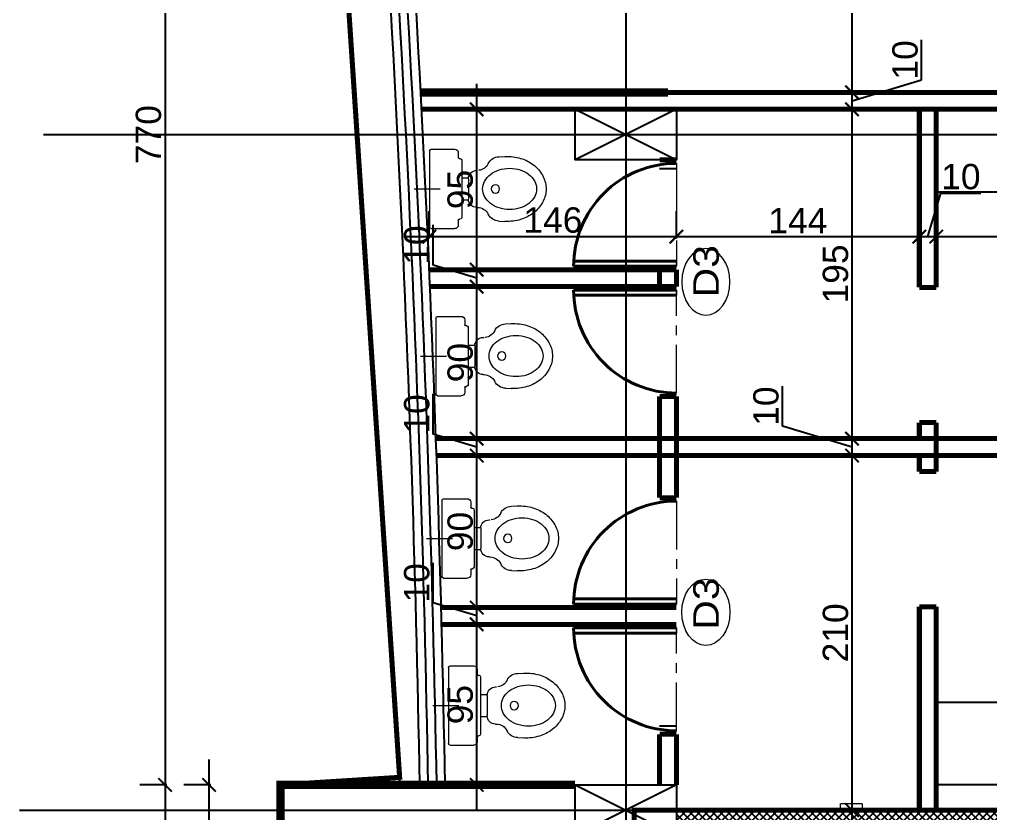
# Model space of a CAD drawing. Extents: x 250879 to 348495, y -51522 to -9360.
# Drawn here: x 287970 to 288545, y -21495 to -21025 of the extents above; entities that cross this region are included whole.
import ezdxf

# ---------------------------------------------------------------- set-up
doc = ezdxf.new("R2010")
doc.units = 0
doc.linetypes.add('CENTER', pattern=[50.8, 31.75, -6.35, 6.35, -6.35])
doc.layers.get('0').update_dxf_attribs({"linetype": 'CONTINUOUS'})
doc.layers.get('DEFPOINTS').update_dxf_attribs({"color": 9, "linetype": 'CONTINUOUS'})
for name, color, linetype, lineweight in [('A-Axis', 1, 'CENTER', 9), ('A-Door', 5, 'CONTINUOUS', 15), ('A-text finishing', 6, 'CONTINUOUS', 13), ('FURN', 126, 'CONTINUOUS', 9), ('SECTION-ar', 131, 'CONTINUOUS', 40)]:
    doc.layers.add(name, color=color, linetype=linetype, lineweight=lineweight)
for name, color, linetype in [('AXIS', 1, 'CONTINUOUS'), ('COLUMN', 5, 'CONTINUOUS'), ('FURNITURE', 4, 'CONTINUOUS'), ('WALL', 7, 'CONTINUOUS'), ('WALL1', 2, 'CONTINUOUS')]:
    doc.layers.add(name, color=color, linetype=linetype)
doc.styles.add('ARIAL', font='BOD_CR.TTF', dxfattribs={"width": 1.2})
doc.styles.get("Standard").update_dxf_attribs({"font": 'sanss___.ttf', "height": 15})
doc.dimstyles.new('STANDARD$0', dxfattribs={"dimscale": 0, "dimtxt": 12, "dimasz": 8, "dimexe": 15, "dimexo": 0.0625, "dimgap": 2, "dimtad": 1, "dimdec": 0, "dimzin": 0, "dimdsep": 46, "dimtxsty": 'Standard', "dimblk1": 'ARCHTICK', "dimblk2": 'ARCHTICK', "dimsah": 1, "dimcen": 0.09, "dimdle": 15, "dimclrd": 3, "dimclre": 3, "dimclrt": 3, "dimazin": 0, "dimtfac": 1, "dimtdec": 0, "dimtofl": 0, "dimtmove": 1, "dimatfit": 3, "dimldrblk": 'ARCHTICK', "dimfxl": 1.0455, "dimfxlon": 1, "dimtolj": 1, "dimtzin": 0, "dimarcsym": 0})

# ---------------------------------------------------------------- blocks, each defined once
blk = doc.blocks.new('COLUMN')
at = {"layer": 'AXIS'}
for p, q in [((236924.7, -9644.26), (236984.7, -9674.26)), ((236984.7, -9644.26), (236924.7, -9674.26))]:
    blk.add_line(p, q, dxfattribs=at)
at = {"layer": 'COLUMN'}
blk.add_lwpolyline([(236924.7, -9644.26), (236984.7, -9644.26), (236984.7, -9674.26), (236924.7, -9674.26)], close=True, dxfattribs=at)
blk = doc.blocks.new('AXISG')
at = {"layer": 'AXIS'}
for p, q in [((305954.88, -19949.16), (305954.88, -23524.13)), ((305610.04, -21092.83), (307936.9, -21092.83)), ((305595.81, -21492.83), (307936.9, -21492.83))]:
    blk.add_line(p, q, dxfattribs=at)
at = {"layer": 'WALL', "linetype": 'Continuous'}
for p in [(69000.18, -11433.58), (69000.18, -11833.58)]:
    blk.add_blockref('COLUMN', p, dxfattribs=at)
blk = doc.blocks.new('_ARCHTICK')
at = {"color": 0, "linetype": 'ByBlock', "const_width": 0.15}
blk.add_lwpolyline([(-0.5, -0.5), (0.5, 0.5)], dxfattribs=at)
blk = doc.blocks.new('*D205')
at = {"layer": 'DEFPOINTS', "color": 0, "linetype": 'Continuous', "transparency": 16777216}
for p in [(288240.31, -21382.83), (288245.42, -21382.83), (288238.59, -21477.83)]:
    blk.add_point(p, dxfattribs=at)
at = {"layer": 'WALL', "color": 3, "linetype": 'Continuous', "lineweight": -2, "transparency": 16777216}
for p, q in [((288240.31, -21492.83), (288240.31, -21367.83)), ((288241.36, -21382.83), (288225.31, -21382.83)), ((288239.27, -21477.83), (288255.31, -21477.83))]:
    blk.add_line(p, q, dxfattribs=at)
at = {"layer": 'WALL', "color": 3, "linetype": 'Continuous', "lineweight": -2, "transparency": 16777216, "xscale": 8, "yscale": 8, "zscale": 8}
for p, rotation in [((288240.31, -21382.83), 90), ((288240.31, -21477.83), 270)]:
    blk.add_blockref('_ARCHTICK', p, dxfattribs=dict(at, rotation=rotation))
at = {"layer": 'WALL', "color": 3, "linetype": 'Continuous', "transparency": 16777216, "insert": (288230.59, -21430.33), "char_height": 15, "attachment_point": 5, "rotation": 90}
blk.add_mtext('\\A1;95', dxfattribs=at)
blk = doc.blocks.new('*D206')
at = {"layer": 'DEFPOINTS', "color": 0, "linetype": 'Continuous', "transparency": 16777216}
for p in [(288240.31, -21372.83), (288277.39, -21372.83), (288245.42, -21382.83)]:
    blk.add_point(p, dxfattribs=at)
at = {"layer": 'WALL', "color": 3, "linetype": 'Continuous', "lineweight": -2, "transparency": 16777216}
for p, q in [((288214.59, -21370.12), (288214.59, -21346.34)), ((288240.31, -21397.83), (288240.31, -21357.83)), ((288240.31, -21377.83), (288214.59, -21370.12)), ((288241.36, -21372.83), (288225.31, -21372.83)), ((288241.36, -21382.83), (288225.31, -21382.83))]:
    blk.add_line(p, q, dxfattribs=at)
at = {"layer": 'WALL', "color": 3, "linetype": 'Continuous', "lineweight": -2, "transparency": 16777216, "xscale": 8, "yscale": 8, "zscale": 8}
for p, rotation in [((288240.31, -21372.83), 90), ((288240.31, -21382.83), 270)]:
    blk.add_blockref('_ARCHTICK', p, dxfattribs=dict(at, rotation=rotation))
at = {"layer": 'WALL', "color": 3, "linetype": 'Continuous', "transparency": 16777216, "insert": (288204.86, -21358.23), "char_height": 15, "attachment_point": 5, "rotation": 90}
blk.add_mtext('\\A1;10', dxfattribs=at)
blk = doc.blocks.new('*D207')
at = {"layer": 'DEFPOINTS', "color": 0, "linetype": 'Continuous', "transparency": 16777216}
for p in [(288240.31, -21282.83), (288266.47, -21282.83), (288277.39, -21372.83)]:
    blk.add_point(p, dxfattribs=at)
at = {"layer": 'WALL', "color": 3, "linetype": 'Continuous', "lineweight": -2, "transparency": 16777216}
for p, q in [((288240.31, -21387.83), (288240.31, -21267.83)), ((288241.36, -21282.83), (288225.31, -21282.83)), ((288241.36, -21372.83), (288225.31, -21372.83))]:
    blk.add_line(p, q, dxfattribs=at)
at = {"layer": 'WALL', "color": 3, "linetype": 'Continuous', "lineweight": -2, "transparency": 16777216, "xscale": 8, "yscale": 8, "zscale": 8}
for p, rotation in [((288240.31, -21282.83), 90), ((288240.31, -21372.83), 270)]:
    blk.add_blockref('_ARCHTICK', p, dxfattribs=dict(at, rotation=rotation))
at = {"layer": 'WALL', "color": 3, "linetype": 'Continuous', "transparency": 16777216, "insert": (288230.59, -21327.83), "char_height": 15, "attachment_point": 5, "rotation": 90}
blk.add_mtext('\\A1;90', dxfattribs=at)
blk = doc.blocks.new('*D208')
at = {"layer": 'DEFPOINTS', "color": 0, "linetype": 'Continuous', "transparency": 16777216}
for p in [(288240.31, -21272.83), (288270.75, -21272.83), (288266.47, -21282.83)]:
    blk.add_point(p, dxfattribs=at)
at = {"layer": 'WALL', "color": 3, "linetype": 'Continuous', "lineweight": -2, "transparency": 16777216}
for p, q in [((288214.59, -21270.12), (288214.59, -21246.34)), ((288240.31, -21297.83), (288240.31, -21257.83)), ((288240.31, -21277.83), (288214.59, -21270.12)), ((288241.36, -21272.83), (288225.31, -21272.83)), ((288241.36, -21282.83), (288225.31, -21282.83))]:
    blk.add_line(p, q, dxfattribs=at)
at = {"layer": 'WALL', "color": 3, "linetype": 'Continuous', "lineweight": -2, "transparency": 16777216, "xscale": 8, "yscale": 8, "zscale": 8}
for p, rotation in [((288240.31, -21272.83), 90), ((288240.31, -21282.83), 270)]:
    blk.add_blockref('_ARCHTICK', p, dxfattribs=dict(at, rotation=rotation))
at = {"layer": 'WALL', "color": 3, "linetype": 'Continuous', "transparency": 16777216, "insert": (288204.86, -21258.23), "char_height": 15, "attachment_point": 5, "rotation": 90}
blk.add_mtext('\\A1;10', dxfattribs=at)
blk = doc.blocks.new('*D209')
at = {"layer": 'DEFPOINTS', "color": 0, "linetype": 'Continuous', "transparency": 16777216}
for p in [(288240.31, -21182.83), (288249.72, -21182.83), (288270.75, -21272.83)]:
    blk.add_point(p, dxfattribs=at)
at = {"layer": 'WALL', "color": 3, "linetype": 'Continuous', "lineweight": -2, "transparency": 16777216}
for p, q in [((288240.31, -21287.83), (288240.31, -21167.83)), ((288241.36, -21182.83), (288225.31, -21182.83)), ((288241.36, -21272.83), (288225.31, -21272.83))]:
    blk.add_line(p, q, dxfattribs=at)
at = {"layer": 'WALL', "color": 3, "linetype": 'Continuous', "lineweight": -2, "transparency": 16777216, "xscale": 8, "yscale": 8, "zscale": 8}
for p, rotation in [((288240.31, -21182.83), 90), ((288240.31, -21272.83), 270)]:
    blk.add_blockref('_ARCHTICK', p, dxfattribs=dict(at, rotation=rotation))
at = {"layer": 'WALL', "color": 3, "linetype": 'Continuous', "transparency": 16777216, "insert": (288230.59, -21227.83), "char_height": 15, "attachment_point": 5, "rotation": 90}
blk.add_mtext('\\A1;90', dxfattribs=at)
blk = doc.blocks.new('*D210')
at = {"layer": 'DEFPOINTS', "color": 0, "linetype": 'Continuous', "transparency": 16777216}
for p in [(288240.31, -21172.83), (288249.72, -21172.83), (288249.72, -21182.83)]:
    blk.add_point(p, dxfattribs=at)
at = {"layer": 'WALL', "color": 3, "linetype": 'Continuous', "lineweight": -2, "transparency": 16777216}
for p, q in [((288214.59, -21170.12), (288214.59, -21146.34)), ((288240.31, -21197.83), (288240.31, -21157.83)), ((288240.31, -21177.83), (288214.59, -21170.12)), ((288241.36, -21172.83), (288225.31, -21172.83)), ((288241.36, -21182.83), (288225.31, -21182.83))]:
    blk.add_line(p, q, dxfattribs=at)
at = {"layer": 'WALL', "color": 3, "linetype": 'Continuous', "lineweight": -2, "transparency": 16777216, "xscale": 8, "yscale": 8, "zscale": 8}
for p, rotation in [((288240.31, -21172.83), 90), ((288240.31, -21182.83), 270)]:
    blk.add_blockref('_ARCHTICK', p, dxfattribs=dict(at, rotation=rotation))
at = {"layer": 'WALL', "color": 3, "linetype": 'Continuous', "transparency": 16777216, "insert": (288204.86, -21158.23), "char_height": 15, "attachment_point": 5, "rotation": 90}
blk.add_mtext('\\A1;10', dxfattribs=at)
blk = doc.blocks.new('*D211')
at = {"layer": 'DEFPOINTS', "color": 0, "linetype": 'Continuous', "transparency": 16777216}
for p in [(288240.31, -21077.83), (288262.79, -21077.83), (288249.72, -21172.83)]:
    blk.add_point(p, dxfattribs=at)
at = {"layer": 'WALL', "color": 3, "linetype": 'Continuous', "lineweight": -2, "transparency": 16777216}
for p, q in [((288240.31, -21187.83), (288240.31, -21062.83)), ((288241.36, -21077.83), (288225.31, -21077.83)), ((288241.36, -21172.83), (288225.31, -21172.83))]:
    blk.add_line(p, q, dxfattribs=at)
at = {"layer": 'WALL', "color": 3, "linetype": 'Continuous', "lineweight": -2, "transparency": 16777216, "xscale": 8, "yscale": 8, "zscale": 8}
for p, rotation in [((288240.31, -21077.83), 90), ((288240.31, -21172.83), 270)]:
    blk.add_blockref('_ARCHTICK', p, dxfattribs=dict(at, rotation=rotation))
at = {"layer": 'WALL', "color": 3, "linetype": 'Continuous', "transparency": 16777216, "insert": (288230.59, -21125.33), "char_height": 15, "attachment_point": 5, "rotation": 90}
blk.add_mtext('\\A1;95', dxfattribs=at)
blk = doc.blocks.new('D70')
at = {"layer": 'A-Axis'}
blk.add_line((307725.06, -30884.76), (307725.06, -30817.08), dxfattribs=at)
at = {"layer": 'A-Door'}
for p, q in [((307725.06, -30817.08), (307725.06, -30820.45)), ((307792.75, -30817.08), (307792.75, -30820.45))]:
    blk.add_line(p, q, dxfattribs=at)
at = {"layer": 'SECTION-ar', "ltscale": 20}
for p, q in [((307725.06, -30817.08), (307792.75, -30817.08)), ((307792.75, -30820.45), (307725.06, -30820.45))]:
    blk.add_line(p, q, dxfattribs=at)
at = {"layer": 'SECTION-ar', "ltscale": 20, "extrusion": (0, 0, -1)}
blk.add_ellipse((307725.06, -30817.08), major_axis=(-47.86, 47.86), ratio=1, start_param=2.356194, end_param=3.926991, dxfattribs=at)
blk = doc.blocks.new('TOILET')
for p, q in [((0, 0.092), (0, -0.0627)), ((-0.225, 0), (0.225, 0)), ((-0.235, -0.01), (-0.235, -0.15)), ((0.235, -0.01), (0.235, -0.15)), ((-0.215, -0.17), (-0.185, -0.17)), ((0.185, -0.17), (0.215, -0.17)), ((-0.18, -0.175), (-0.18, -0.18)), ((-0.17, -0.19), (0.17, -0.19)), ((-0.065, -0.19), (-0.065, -0.2303)), ((-0.06, -0.23), (0.06, -0.23)), ((0.065, -0.19), (0.065, -0.2303)), ((0.18, -0.175), (0.18, -0.18)), ((-0.11, -0.28), (-0.11, -0.2844)), ((0.11, -0.28), (0.11, -0.2844)), ((-0.19, -0.4109), (-0.1922, -0.4455)), ((0.19, -0.4109), (0.1922, -0.4455))]:
    blk.add_line(p, q)
blk.add_lwpolyline([(0, -0.3142, 0.12494), (-0.0449, -0.3256, 0.105803), (-0.0863, -0.3611, 0.08665), (-0.1123, -0.4111, 0.076707), (-0.122, -0.474, 0.076707), (-0.1123, -0.537, 0.08665), (-0.0863, -0.587, 0.105803), (-0.0449, -0.6225, 0.12494), (0, -0.6338, 0.12494), (0.0449, -0.6225, 0.105803), (0.0863, -0.587, 0.08665), (0.1123, -0.537, 0.076707), (0.122, -0.474, 0.076707), (0.1123, -0.4111, 0.08665), (0.0863, -0.3611, 0.105803), (0.0449, -0.3256, 0.12494)], format="xyb", close=True)
for points in [[(-0.1922, -0.4455, 0.013212), (-0.1926, -0.46, 0.083653), (-0.1775, -0.5498, 0.091059), (-0.1362, -0.6226, 0.103953), (-0.0719, -0.6732, 0.115359), (0, -0.69, 0.115359)], [(0, -0.69, 0.115359), (0.0719, -0.6732, 0.103953), (0.1362, -0.6226, 0.091059), (0.1775, -0.5498, 0.083653), (0.1926, -0.46, 0.013212), (0.1922, -0.4455, 0.091059)]]:
    blk.add_lwpolyline(points, format="xyb")
blk.add_circle((0, -0.3899), 0.0246)
for centre, radius, start, end in [((-0.225, -0.01), 0.01, 90, 180), ((0.225, -0.01), 0.01, 0, 90), ((-0.215, -0.15), 0.02, 180, 270), ((-0.185, -0.175), 0.005, 0, 90), ((0.185, -0.175), 0.005, 90, 180), ((0.215, -0.15), 0.02, 270, 0), ((-0.17, -0.18), 0.01, 180, 270), ((-0.06, -0.28), 0.05, 90, 180), ((0.06, -0.28), 0.05, 0, 90), ((0.17, -0.18), 0.01, 270, 0), ((0.18, -0.2844), 0.07, 180, 244.62307), ((-0.18, -0.2844), 0.07, 295.37693, 353.5888), ((-0.12, -0.4109), 0.07, 115.37693, 180), ((0.12, -0.4109), 0.07, 0, 64.62307)]:
    blk.add_arc(centre, radius, start, end)
blk = doc.blocks.new('*D834')
at = {"layer": 'DEFPOINTS', "color": 0, "linetype": 'Continuous', "transparency": 16777216}
for p in [(288143.96, -20707.83), (288055.73, -21477.83), (288124.16, -21477.83)]:
    blk.add_point(p, dxfattribs=at)
at = {"layer": 'WALL', "color": 3, "linetype": 'Continuous', "lineweight": -2, "transparency": 16777216}
for p, q in [((288055.73, -20692.83), (288055.73, -21492.83)), ((288056.77, -20707.83), (288040.73, -20707.83)), ((288056.77, -21477.83), (288040.73, -21477.83))]:
    blk.add_line(p, q, dxfattribs=at)
at = {"layer": 'WALL', "color": 3, "linetype": 'Continuous', "lineweight": -2, "transparency": 16777216, "xscale": 8, "yscale": 8, "zscale": 8}
for p, rotation in [((288055.73, -20707.83), 90), ((288055.73, -21477.83), 270)]:
    blk.add_blockref('_ARCHTICK', p, dxfattribs=dict(at, rotation=rotation))
at = {"layer": 'WALL', "color": 3, "linetype": 'Continuous', "transparency": 16777216, "insert": (288046, -21092.83), "char_height": 15, "attachment_point": 5, "rotation": 90}
blk.add_mtext('\\A1;770', dxfattribs=at)
blk = doc.blocks.new('*D835')
at = {"layer": 'DEFPOINTS', "color": 0, "linetype": 'Continuous', "transparency": 16777216}
for p in [(288124.16, -21477.83), (288055.73, -21900.33), (288124.16, -21900.33)]:
    blk.add_point(p, dxfattribs=at)
at = {"layer": 'WALL', "color": 3, "linetype": 'Continuous', "lineweight": -2, "transparency": 16777216}
for p, q in [((288055.73, -21462.83), (288055.73, -21915.33)), ((288056.77, -21477.83), (288040.73, -21477.83)), ((288056.77, -21900.33), (288040.73, -21900.33))]:
    blk.add_line(p, q, dxfattribs=at)
at = {"layer": 'WALL', "color": 3, "linetype": 'Continuous', "lineweight": -2, "transparency": 16777216, "xscale": 8, "yscale": 8, "zscale": 8}
for p, rotation in [((288055.73, -21477.83), 90), ((288055.73, -21900.33), 270)]:
    blk.add_blockref('_ARCHTICK', p, dxfattribs=dict(at, rotation=rotation))
at = {"layer": 'WALL', "color": 3, "linetype": 'Continuous', "transparency": 16777216, "insert": (288045.99, -21689.08), "char_height": 15, "attachment_point": 5, "rotation": 90}
blk.add_mtext('\\A1;423', dxfattribs=at)
blk = doc.blocks.new('*D871')
at = {"layer": 'DEFPOINTS', "color": 0, "linetype": 'Continuous', "transparency": 16777216}
for p in [(288358.59, -21153.23), (288212.24, -21172.83), (288358.59, -21170.76)]:
    blk.add_point(p, dxfattribs=at)
at = {"layer": 'WALL', "color": 3, "linetype": 'Continuous', "lineweight": -2, "transparency": 16777216}
for p, q in [((288212.24, -21154.28), (288212.24, -21138.23)), ((288358.59, -21154.28), (288358.59, -21138.23)), ((288197.24, -21153.23), (288373.59, -21153.23))]:
    blk.add_line(p, q, dxfattribs=at)
at = {"layer": 'WALL', "color": 3, "linetype": 'Continuous', "lineweight": -2, "transparency": 16777216, "xscale": 8, "yscale": 8, "zscale": 8, "rotation": 180}
blk.add_blockref('_ARCHTICK', (288212.24, -21153.23), dxfattribs=at)
at = {"layer": 'WALL', "color": 3, "linetype": 'Continuous', "lineweight": -2, "transparency": 16777216, "xscale": 8, "yscale": 8, "zscale": 8}
blk.add_blockref('_ARCHTICK', (288358.59, -21153.23), dxfattribs=at)
at = {"layer": 'WALL', "color": 3, "linetype": 'Continuous', "transparency": 16777216, "insert": (288285.42, -21143.49), "char_height": 15, "attachment_point": 5}
blk.add_mtext('\\A1;146', dxfattribs=at)
blk = doc.blocks.new('*D872')
at = {"layer": 'DEFPOINTS', "color": 0, "linetype": 'Continuous', "transparency": 16777216}
for p in [(288502.43, -21153.23), (288502.43, -21167.44), (288358.59, -21170.76)]:
    blk.add_point(p, dxfattribs=at)
at = {"layer": 'WALL', "color": 3, "linetype": 'Continuous', "lineweight": -2, "transparency": 16777216}
for p, q in [((288358.59, -21154.28), (288358.59, -21138.23)), ((288502.43, -21154.28), (288502.43, -21138.23)), ((288343.59, -21153.23), (288517.43, -21153.23))]:
    blk.add_line(p, q, dxfattribs=at)
at = {"layer": 'WALL', "color": 3, "linetype": 'Continuous', "lineweight": -2, "transparency": 16777216, "xscale": 8, "yscale": 8, "zscale": 8, "rotation": 180}
blk.add_blockref('_ARCHTICK', (288358.59, -21153.23), dxfattribs=at)
at = {"layer": 'WALL', "color": 3, "linetype": 'Continuous', "lineweight": -2, "transparency": 16777216, "xscale": 8, "yscale": 8, "zscale": 8}
blk.add_blockref('_ARCHTICK', (288502.43, -21153.23), dxfattribs=at)
at = {"layer": 'WALL', "color": 3, "linetype": 'Continuous', "transparency": 16777216, "insert": (288430.51, -21143.73), "char_height": 15, "attachment_point": 5}
blk.add_mtext('\\A1;144', dxfattribs=at)
blk = doc.blocks.new('*D873')
at = {"layer": 'DEFPOINTS', "color": 0, "linetype": 'Continuous', "transparency": 16777216}
for p in [(288512.43, -21153.23), (288502.43, -21167.44), (288512.43, -21167.44)]:
    blk.add_point(p, dxfattribs=at)
at = {"layer": 'WALL', "color": 3, "linetype": 'Continuous', "lineweight": -2, "transparency": 16777216}
for p, q in [((288507.43, -21153.23), (288515.14, -21127.5)), ((288515.14, -21127.5), (288538.92, -21127.5)), ((288502.43, -21154.28), (288502.43, -21138.23)), ((288512.43, -21154.28), (288512.43, -21138.23)), ((288487.43, -21153.23), (288527.43, -21153.23))]:
    blk.add_line(p, q, dxfattribs=at)
at = {"layer": 'WALL', "color": 3, "linetype": 'Continuous', "lineweight": -2, "transparency": 16777216, "xscale": 8, "yscale": 8, "zscale": 8, "rotation": 180}
blk.add_blockref('_ARCHTICK', (288502.43, -21153.23), dxfattribs=at)
at = {"layer": 'WALL', "color": 3, "linetype": 'Continuous', "lineweight": -2, "transparency": 16777216, "xscale": 8, "yscale": 8, "zscale": 8}
blk.add_blockref('_ARCHTICK', (288512.43, -21153.23), dxfattribs=at)
at = {"layer": 'WALL', "color": 3, "linetype": 'Continuous', "transparency": 16777216, "insert": (288527.03, -21117.78), "char_height": 15, "attachment_point": 5}
blk.add_mtext('\\A1;10', dxfattribs=at)
blk = doc.blocks.new('*D874')
at = {"layer": 'DEFPOINTS', "color": 0, "linetype": 'Continuous', "transparency": 16777216}
for p in [(288789.07, -21153.23), (288512.43, -21167.44), (288789.07, -21167.44)]:
    blk.add_point(p, dxfattribs=at)
at = {"layer": 'WALL', "color": 3, "linetype": 'Continuous', "lineweight": -2, "transparency": 16777216}
for p, q in [((288512.43, -21154.28), (288512.43, -21138.23)), ((288789.07, -21154.28), (288789.07, -21138.23)), ((288497.43, -21153.23), (288804.07, -21153.23))]:
    blk.add_line(p, q, dxfattribs=at)
at = {"layer": 'WALL', "color": 3, "linetype": 'Continuous', "lineweight": -2, "transparency": 16777216, "xscale": 8, "yscale": 8, "zscale": 8, "rotation": 180}
blk.add_blockref('_ARCHTICK', (288512.43, -21153.23), dxfattribs=at)
at = {"layer": 'WALL', "color": 3, "linetype": 'Continuous', "lineweight": -2, "transparency": 16777216, "xscale": 8, "yscale": 8, "zscale": 8}
blk.add_blockref('_ARCHTICK', (288789.07, -21153.23), dxfattribs=at)
at = {"layer": 'WALL', "color": 3, "linetype": 'Continuous', "transparency": 16777216, "insert": (288650.75, -21143.73), "char_height": 15, "attachment_point": 5}
blk.add_mtext('\\A1;277', dxfattribs=at)
blk = doc.blocks.new('*D887')
at = {"layer": 'DEFPOINTS', "color": 0, "linetype": 'Continuous', "transparency": 16777216}
for p in [(288442.33, -21282.83), (288462.57, -21282.83), (288462.99, -21492.83)]:
    blk.add_point(p, dxfattribs=at)
at = {"layer": 'WALL', "color": 3, "linetype": 'Continuous', "lineweight": -2, "transparency": 16777216}
for p, q in [((288462.57, -21507.83), (288462.57, -21267.83)), ((288461.52, -21282.83), (288477.57, -21282.83)), ((288462.92, -21492.83), (288447.57, -21492.83))]:
    blk.add_line(p, q, dxfattribs=at)
at = {"layer": 'WALL', "color": 3, "linetype": 'Continuous', "lineweight": -2, "transparency": 16777216, "xscale": 8, "yscale": 8, "zscale": 8}
for p, rotation in [((288462.57, -21282.83), 90), ((288462.57, -21492.83), 270)]:
    blk.add_blockref('_ARCHTICK', p, dxfattribs=dict(at, rotation=rotation))
at = {"layer": 'WALL', "color": 3, "linetype": 'Continuous', "transparency": 16777216, "insert": (288452.84, -21387.83), "char_height": 15, "attachment_point": 5, "rotation": 90}
blk.add_mtext('\\A1;210', dxfattribs=at)
blk = doc.blocks.new('*D888')
at = {"layer": 'DEFPOINTS', "color": 0, "linetype": 'Continuous', "transparency": 16777216}
for p in [(288462.57, -21272.83), (288475.64, -21272.83), (288442.33, -21282.83)]:
    blk.add_point(p, dxfattribs=at)
at = {"layer": 'WALL', "color": 3, "linetype": 'Continuous', "lineweight": -2, "transparency": 16777216}
for p, q in [((288421.39, -21265.48), (288421.39, -21241.71)), ((288462.57, -21297.83), (288462.57, -21257.83)), ((288462.57, -21277.83), (288421.39, -21265.48)), ((288463.61, -21272.83), (288447.57, -21272.83)), ((288461.52, -21282.83), (288477.57, -21282.83))]:
    blk.add_line(p, q, dxfattribs=at)
at = {"layer": 'WALL', "color": 3, "linetype": 'Continuous', "lineweight": -2, "transparency": 16777216, "xscale": 8, "yscale": 8, "zscale": 8}
for p, rotation in [((288462.57, -21272.83), 90), ((288462.57, -21282.83), 270)]:
    blk.add_blockref('_ARCHTICK', p, dxfattribs=dict(at, rotation=rotation))
at = {"layer": 'WALL', "color": 3, "linetype": 'Continuous', "transparency": 16777216, "insert": (288411.66, -21253.59), "char_height": 15, "attachment_point": 5, "rotation": 90}
blk.add_mtext('\\A1;10', dxfattribs=at)
blk = doc.blocks.new('*D889')
at = {"layer": 'DEFPOINTS', "color": 0, "linetype": 'Continuous', "transparency": 16777216}
for p in [(288459.06, -21077.83), (288462.57, -21077.83), (288475.64, -21272.83)]:
    blk.add_point(p, dxfattribs=at)
at = {"layer": 'WALL', "color": 3, "linetype": 'Continuous', "lineweight": -2, "transparency": 16777216}
for p, q in [((288462.57, -21287.83), (288462.57, -21062.83)), ((288461.52, -21077.83), (288477.57, -21077.83)), ((288463.61, -21272.83), (288447.57, -21272.83))]:
    blk.add_line(p, q, dxfattribs=at)
at = {"layer": 'WALL', "color": 3, "linetype": 'Continuous', "lineweight": -2, "transparency": 16777216, "xscale": 8, "yscale": 8, "zscale": 8}
for p, rotation in [((288462.57, -21077.83), 90), ((288462.57, -21272.83), 270)]:
    blk.add_blockref('_ARCHTICK', p, dxfattribs=dict(at, rotation=rotation))
at = {"layer": 'WALL', "color": 3, "linetype": 'Continuous', "transparency": 16777216, "insert": (288452.84, -21175.33), "char_height": 15, "attachment_point": 5, "rotation": 90}
blk.add_mtext('\\A1;195', dxfattribs=at)
blk = doc.blocks.new('*D890')
at = {"layer": 'DEFPOINTS', "color": 0, "linetype": 'Continuous', "transparency": 16777216}
for p in [(288459.06, -21067.83), (288462.57, -21067.83), (288459.06, -21077.83)]:
    blk.add_point(p, dxfattribs=at)
at = {"layer": 'WALL', "color": 3, "linetype": 'Continuous', "lineweight": -2, "transparency": 16777216}
for p, q in [((288503.75, -21060.48), (288503.75, -21036.71)), ((288462.57, -21092.83), (288462.57, -21052.83)), ((288462.57, -21072.83), (288503.75, -21060.48)), ((288461.52, -21067.83), (288477.57, -21067.83)), ((288461.52, -21077.83), (288477.57, -21077.83))]:
    blk.add_line(p, q, dxfattribs=at)
at = {"layer": 'WALL', "color": 3, "linetype": 'Continuous', "lineweight": -2, "transparency": 16777216, "xscale": 8, "yscale": 8, "zscale": 8}
for p, rotation in [((288462.57, -21067.83), 90), ((288462.57, -21077.83), 270)]:
    blk.add_blockref('_ARCHTICK', p, dxfattribs=dict(at, rotation=rotation))
at = {"layer": 'WALL', "color": 3, "linetype": 'Continuous', "transparency": 16777216, "insert": (288494.02, -21048.59), "char_height": 15, "attachment_point": 5, "rotation": 90}
blk.add_mtext('\\A1;10', dxfattribs=at)
blk = doc.blocks.new('*D891')
at = {"layer": 'DEFPOINTS', "color": 0, "linetype": 'Continuous', "transparency": 16777216}
for p in [(288358.59, -20707.83), (288462.57, -20707.83), (288459.06, -21067.83)]:
    blk.add_point(p, dxfattribs=at)
at = {"layer": 'WALL', "color": 3, "linetype": 'Continuous', "lineweight": -2, "transparency": 16777216}
for p, q in [((288462.57, -21082.83), (288462.57, -20692.83)), ((288461.52, -20707.83), (288477.57, -20707.83)), ((288461.52, -21067.83), (288477.57, -21067.83))]:
    blk.add_line(p, q, dxfattribs=at)
at = {"layer": 'WALL', "color": 3, "linetype": 'Continuous', "lineweight": -2, "transparency": 16777216, "xscale": 8, "yscale": 8, "zscale": 8}
for p, rotation in [((288462.57, -20707.83), 90), ((288462.57, -21067.83), 270)]:
    blk.add_blockref('_ARCHTICK', p, dxfattribs=dict(at, rotation=rotation))
at = {"layer": 'WALL', "color": 3, "linetype": 'Continuous', "transparency": 16777216, "insert": (288452.83, -20887.83), "char_height": 15, "attachment_point": 5, "rotation": 90}
blk.add_mtext('\\A1;360', dxfattribs=at)
blk = doc.blocks.new('*D1296')
at = {"layer": 'DEFPOINTS', "color": 0, "linetype": 'Continuous', "transparency": 16777216}
for p in [(288081.83, -21477.83), (288124.16, -21477.83), (288124.16, -21601.73)]:
    blk.add_point(p, dxfattribs=at)
at = {"layer": 'WALL', "color": 3, "linetype": 'Continuous', "lineweight": -2, "transparency": 16777216}
for p, q in [((288081.83, -21616.73), (288081.83, -21462.83)), ((288082.88, -21477.83), (288066.83, -21477.83)), ((288082.88, -21601.73), (288066.83, -21601.73))]:
    blk.add_line(p, q, dxfattribs=at)
at = {"layer": 'WALL', "color": 3, "linetype": 'Continuous', "lineweight": -2, "transparency": 16777216, "xscale": 8, "yscale": 8, "zscale": 8}
for p, rotation in [((288081.83, -21477.83), 90), ((288081.83, -21601.73), 270)]:
    blk.add_blockref('_ARCHTICK', p, dxfattribs=dict(at, rotation=rotation))
at = {"layer": 'WALL', "color": 3, "linetype": 'Continuous', "transparency": 16777216, "insert": (288072.33, -21539.78), "char_height": 15, "attachment_point": 5, "rotation": 90}
blk.add_mtext('\\A1;124', dxfattribs=at)
blk = doc.blocks.new('LIFTG')
at = {"layer": 'AXIS'}
h = blk.add_hatch(dxfattribs=at)
h.set_pattern_fill('ANSI37', color=256, style=0)
h.set_pattern_definition([(45, (0, 7293.6753), (-2.24506403, 2.24506403), []), (135, (0, 7293.6753), (-2.24506403, -2.24506403), [])])
h.paths.add_polyline_path([(298036.21, -10599.99), (298036.21, -10585.25), (298001.17, -10585.25), (298001.17, -10600.25), (298016.21, -10600.25), (298016.21, -10785.33), (298036.21, -10785.33)])
h.paths.add_polyline_path([(298036.21, -10785.33), (298006.21, -10785.33), (298006.21, -10805.33), (298036.21, -10805.33)])
h.paths.add_polyline_path([(297941.17, -10585.25), (297775.93, -10585.25), (297775.93, -10600.25), (297941.17, -10600.25)])
h.paths.add_polyline_path([(297971.17, -10585.25), (297941.17, -10585.25), (297941.17, -10600.25)])
h.paths.add_polyline_path([(297971.17, -10585.25), (297941.17, -10600.25), (297971.17, -10600.25)], flags=17)
h.paths.add_polyline_path([(297971.17, -10585.25), (297971.17, -10600.25), (298001.17, -10600.25)])
h.paths.add_polyline_path([(298001.17, -10585.25), (297971.17, -10585.25), (298001.17, -10600.25)])
h.paths.add_polyline_path([(297796.52, -10600.25), (297776.11, -10600.25), (297776.11, -10785.33), (297796.52, -10785.33)])
h.paths.add_polyline_path([(297891.17, -10785.33), (297775.93, -10785.33), (297775.93, -10805.33), (297891.17, -10805.33)])
h.paths.add_polyline_path([(297775.93, -10785.33), (297680.23, -10785.33), (297680.23, -10805.33), (297775.93, -10805.33)])
h.paths.add_polyline_path([(297775.93, -10585.25), (297560.69, -10585.25), (297560.69, -10600.25), (297775.93, -10600.25)])
h.paths.add_polyline_path([(297555.69, -10600.25), (297535.69, -10600.25), (297535.69, -10785.33), (297555.69, -10785.33)])
h.paths.add_polyline_path([(297565.69, -10785.33), (297555.69, -10785.33), (297535.69, -10785.33), (297535.69, -10805.33), (297565.69, -10805.33)])
h.paths.add_polyline_path([(297796.96, -10591.75), (297825.65, -10591.75), (297825.65, -10614.7), (297796.96, -10614.7)], flags=9)
h.paths.add_polyline_path([(297535.58, -10638.85), (297555.81, -10638.85), (297555.81, -10657.1), (297535.58, -10657.1)], flags=9)
at = {"layer": 'FURN'}
for p, q in [((297657.79, -10585.25), (297657.79, -10581.23)), ((297658.29, -10581.25), (297670.29, -10581.25)), ((297670.79, -10585.25), (297670.79, -10581.23))]:
    blk.add_line(p, q, dxfattribs=at)
at = {"layer": 'WALL', "ltscale": 3}
blk.add_line((297560.69, -10585.25), (297941.17, -10585.25), dxfattribs=at)
blk.add_line((297560.69, -10585.25), (297941.17, -10585.25), dxfattribs=at)
blk.add_line((297560.69, -10585.25), (297941.17, -10585.25), dxfattribs=at)
at = {"layer": 'WALL', "linetype": 'Continuous', "const_width": 3}
for points in [[(297535.69, -10785.33), (297535.69, -10785.33), (297535.69, -10585.25), (297941.17, -10585.25)], [(297560.69, -10585.25), (297941.17, -10585.25)], [(297560.69, -10585.25), (297941.17, -10585.25)]]:
    blk.add_lwpolyline(points, dxfattribs=at)
at = {"layer": 'WALL', "linetype": 'Continuous'}
blk.add_blockref('COLUMN', (60575.99, -926), dxfattribs=at)

msp = doc.modelspace()

# ---------------------------------------------------------------- linework, layer by layer
at = {"layer": 'AXIS'}
for p, q in [((288328.59458, -19879.61225), (288328.59458, -23524.12587)), ((288057.34452, -21092.83296), (290310.61209, -21092.83296)), ((288059.04073, -21492.83296), (290310.61209, -21492.83296))]:
    msp.add_line(p, q, dxfattribs=at)
at = {"layer": 'FURN', "extrusion": (0, 0, -1)}
msp.add_ellipse((288376.01433, -21180.00884), major_axis=(0, -19.68597), ratio=0.724380907, dxfattribs=at)
at = {"layer": 'FURN'}
msp.add_ellipse((288376.01433, -21375.65709), major_axis=(0, 19.68597), ratio=0.724380907, dxfattribs=at)
at = {"layer": 'FURNITURE', "ltscale": 3}
for points in [[(288789.07146, -21077.83296), (288512.42617, -21077.83296), (288512.42617, -21126.77053), (288789.07146, -21126.77053)], [(288789.07146, -21477.83296), (288512.42617, -21477.83296), (288512.42617, -21428.8954), (288789.07146, -21428.8954)]]:
    msp.add_lwpolyline(points, close=True, dxfattribs=at)
for radius, start in [(11914.27437, 1.034387551), (11924.27437, 1.033519994)]:
    msp.add_arc((276294.30963, -21692.91526), radius, start, 4.738691229, dxfattribs=at)
at = {"layer": 'WALL', "linetype": 'Continuous'}
for p, q in [((288348.59458, -21112.83296), (288358.59458, -21112.83296)), ((288348.59458, -21182.83296), (288358.59458, -21182.83296)), ((288348.59458, -21442.83296), (288358.59458, -21442.83296))]:
    msp.add_line(p, q, dxfattribs=at)
at = {"layer": 'WALL', "ltscale": 3}
msp.add_line((288238.59458, -21477.83296), (288328.59458, -21477.83296), dxfattribs=at)
at = {"layer": 'WALL', "color": 4, "linetype": 'Continuous', "const_width": 3}
msp.add_lwpolyline([(288124.16346, -21900.33296), (288124.16346, -21477.83296), (288194.67664, -21473.3943), (288143.96328, -20707.83296), (288098.59458, -20272.66838), (288187.53123, -20272.66838), (288187.53123, -20157.66838), (289990.93062, -20157.66838), (289990.93062, -20272.66838), (290079.86726, -20272.66838), (290034.58631, -20707.83296), (290010.10424, -21092.83296), (289984.99952, -21092.83296), (289969.87785, -21692.91526), (289984.99122, -22292.83296)], dxfattribs=at)
at = {"layer": 'WALL', "linetype": 'Continuous', "ltscale": 3, "const_width": 5}
for points in [[(288353.59458, -21067.83296), (288207.19589, -21067.83296)], [(288298.59458, -21477.83296), (288124.16346, -21477.83296), (288124.16346, -21900.33296), (288298.59458, -21900.33296)]]:
    msp.add_lwpolyline(points, dxfattribs=at)
at = {"layer": 'WALL', "linetype": 'Continuous', "const_width": 3}
for points in [[(288207.19589, -21067.83296), (288813.75303, -21067.83296)], [(288207.71639, -21077.83296), (288813.75303, -21077.83296)], [(288353.59458, -21077.83296), (288804.07146, -21077.83296), (288804.07146, -21077.83296)], [(288502.42617, -21183.30025), (288502.42617, -21077.83296)], [(288512.42617, -21183.30025), (288512.42617, -21077.83296)], [(288348.59458, -21107.83296), (288358.59458, -21107.83296)], [(288212.24155, -21172.83296), (288358.59458, -21172.83296)], [(288348.59458, -21172.83296), (288348.59458, -21182.83296)], [(288348.59458, -21172.83296), (288358.59458, -21172.83296)], [(288358.59458, -21172.83296), (288358.59458, -21182.83296)], [(288212.67373, -21182.83296), (288358.59458, -21182.83296)], [(288348.59458, -21182.83296), (288358.59458, -21182.83296)], [(288512.42617, -21183.30025), (288502.42617, -21183.30025)], [(288348.59458, -21247.83296), (288358.59458, -21247.83296)], [(288348.59458, -21247.83296), (288348.59458, -21282.83296)], [(288358.59458, -21247.83296), (288358.59458, -21282.83296)], [(288216.18522, -21272.83296), (288502.42617, -21272.83296), (288502.42617, -21263.30025)], [(288216.53339, -21282.83296), (288512.42617, -21282.83296), (288512.42617, -21263.30025)], [(288512.42617, -21263.30025), (288502.42617, -21263.30025)], [(288216.18522, -21272.83296), (288512.42617, -21272.83296), (288512.42617, -21292.36568)], [(288348.59458, -21307.83296), (288348.59458, -21272.83296)], [(288358.59458, -21307.83296), (288358.59458, -21272.83296)], [(288502.42617, -21272.83296), (288789.07146, -21272.83296)], [(288216.53339, -21282.83296), (288502.42617, -21282.83296), (288502.42617, -21292.36568)], [(288502.42617, -21282.83296), (288502.42617, -21292.36568)], [(288502.42617, -21282.83296), (288789.07146, -21282.83296)], [(288512.42617, -21282.83296), (288512.42617, -21292.36568)], [(288512.42617, -21292.36568), (288502.42617, -21292.36568)], [(288348.59458, -21307.83296), (288358.59458, -21307.83296)], [(288219.28905, -21372.83296), (288358.59458, -21372.83296)], [(288348.59458, -21372.83296), (288358.59458, -21372.83296)], [(288502.42617, -21372.36568), (288502.42617, -21477.83296)], [(288512.42617, -21372.36568), (288502.42617, -21372.36568)], [(288502.42617, -21372.36568), (288502.42617, -21492.83296)], [(288512.42617, -21372.36568), (288512.42617, -21477.83296)], [(288512.42617, -21372.36568), (288512.42617, -21492.83296)], [(288219.55327, -21382.83296), (288358.59458, -21382.83296)], [(288348.59458, -21382.83296), (288358.59458, -21382.83296)], [(288348.59458, -21382.83296), (288358.59458, -21382.83296)], [(288348.59458, -21477.83296), (288348.59458, -21447.83296)], [(288348.59458, -21447.83296), (288358.59458, -21447.83296)], [(288348.59458, -21447.83296), (288358.59458, -21447.83296)], [(288358.59458, -21477.83296), (288358.59458, -21447.83296)]]:
    msp.add_lwpolyline(points, dxfattribs=at)
at = {"layer": 'WALL1'}
for centre, radius, start, end in [((171527.88692, -28817.33459), 116897.70435, 3.5997220531, 3.977954179), ((276294.30963, -21692.91526), 11919.27437, 1.03395359, 4.738691229), ((276294.30963, -21692.91526), 11929.27437, 1.03308676, 4.738691229)]:
    msp.add_arc(centre, radius, start, end, dxfattribs=at)

# ---------------------------------------------------------------- block references
at = {"layer": 'FURN', "xscale": -100, "yscale": 100, "zscale": 100, "rotation": 90}
for p in [(288212.41833, -21124.98682), (288216.19645, -21223.93404), (288219.74092, -21331.91574), (288223.51904, -21430.86295)]:
    msp.add_blockref('TOILET', p, dxfattribs=at)
at = {"layer": 'WALL', "linetype": 'Continuous'}
for name, p in [('AXISG', (-17626.28918, 0)), ('COLUMN', (51373.89511, -11833.57644)), ('LIFTG', (-9202.09835, -10907.58116))]:
    msp.add_blockref(name, p, dxfattribs=at)
at = {"layer": 'WALL', "linetype": 'Continuous', "xscale": 0.9000000000014552, "yscale": 0.9000000000014552, "zscale": 0.9000000000014552, "rotation": 180}
for p in [(565311.15243, -48906.13371), (565311.15243, -49106.13371)]:
    msp.add_blockref('D70', p, dxfattribs=at)
at = {"layer": 'WALL', "linetype": 'Continuous', "xscale": -0.9000000000014552, "yscale": 0.9000000000014552, "zscale": 0.9}
for p in [(565311.15243, 6550.46778), (565311.15243, 6350.46778)]:
    msp.add_blockref('D70', p, dxfattribs=at)

# ---------------------------------------------------------------- texts
at = {"layer": 'A-text finishing', "style": 'ARIAL', "width": 1.2}
for p in [(288383.69261, -21189.23976), (288383.69261, -21386.01235)]:
    msp.add_text('D3', height=15.12, rotation=90, dxfattribs=at).set_placement(p)

# ---------------------------------------------------------------- dimensions: what is measured, and where the dimension line sits
at = {"layer": 'WALL', "linetype": 'Continuous'}
for base, p1, p2, picture, middle in [((288055.72623, -21477.83296), (288143.96328, -20707.83296), (288124.16346, -21477.83296), '*D834', (288045.99989, -21092.83296)), ((288462.56936, -20707.83296), (288459.05851, -21067.83296), (288358.59458, -20707.83296), '*D891', (288452.83274, -20887.83296)), ((288462.56936, -21067.83296), (288459.05851, -21077.83296), (288459.05851, -21067.83296), '*D890', (288494.02204, -21058.47926)), ((288240.31318, -21077.83296), (288249.71971, -21172.83296), (288262.79382, -21077.83296), '*D211', (288230.58684, -21125.33296)), ((288462.56936, -21077.83296), (288475.63824, -21272.83296), (288459.05851, -21077.83296), '*D889', (288452.84302, -21175.33296)), ((288240.31318, -21172.83296), (288249.71971, -21182.83296), (288249.71971, -21172.83296), '*D210', (288204.8605, -21168.11506)), ((288240.31318, -21182.83296), (288270.75239, -21272.83296), (288249.71971, -21182.83296), '*D209', (288230.58684, -21227.83296)), ((288462.56936, -21272.83296), (288442.33196, -21282.83296), (288475.63824, -21272.83296), '*D888', (288411.66401, -21263.47926)), ((288240.31318, -21272.83296), (288266.47398, -21282.83296), (288270.75239, -21272.83296), '*D208', (288204.8605, -21268.11506)), ((288240.31318, -21282.83296), (288277.3899, -21372.83296), (288266.47398, -21282.83296), '*D207', (288230.58684, -21327.83296)), ((288462.56936, -21282.83296), (288462.98641, -21492.83296), (288442.33196, -21282.83296), '*D887', (288452.84302, -21387.83296)), ((288240.31318, -21372.83296), (288245.42296, -21382.83296), (288277.3899, -21372.83296), '*D206', (288204.8605, -21368.11506)), ((288240.31318, -21382.83296), (288238.59458, -21477.83296), (288245.42296, -21382.83296), '*D205', (288230.58684, -21430.33296)), ((288055.7262291734, -21900.3329642961), (288124.1634614703, -21477.8329642961), (288124.1634614703, -21900.3329642961), '*D835', (288045.989603659, -21689.0829642961)), ((288081.83459, -21477.83296), (288124.16346, -21601.72804), (288124.16346, -21477.83296), '*D1296', (288072.33459, -21539.7805))]:
    dim = msp.add_linear_dim(base=base, p1=p1, p2=p2, angle=90, dimstyle='STANDARD$0', override={"dimscale": 1}, dxfattribs=at)
    dim.commit()
    dim.dimension.update_dxf_attribs({"geometry": picture, "text_midpoint": middle})
for base, p1, p2, picture, middle in [((288512.42617, -21153.2302), (288502.42617, -21167.4419), (288512.42617, -21167.4419), '*D873', (288517.14408, -21117.77752)), ((288358.59458, -21153.2302), (288212.24155, -21172.83296), (288358.59458, -21170.76219), '*D871', (288285.41807, -21143.49357)), ((288502.42617, -21153.2302), (288358.59458, -21170.76219), (288502.42617, -21167.4419), '*D872', (288430.51038, -21143.7302)), ((288789.07146, -21153.2302), (288512.42617, -21167.4419), (288789.07146, -21167.4419), '*D874', (288650.74882, -21143.7302))]:
    dim = msp.add_linear_dim(base=base, p1=p1, p2=p2, dimstyle='STANDARD$0', override={"dimscale": 1}, dxfattribs=at)
    dim.commit()
    dim.dimension.update_dxf_attribs({"geometry": picture, "text_midpoint": middle})

doc.saveas('drawing.dxf')
